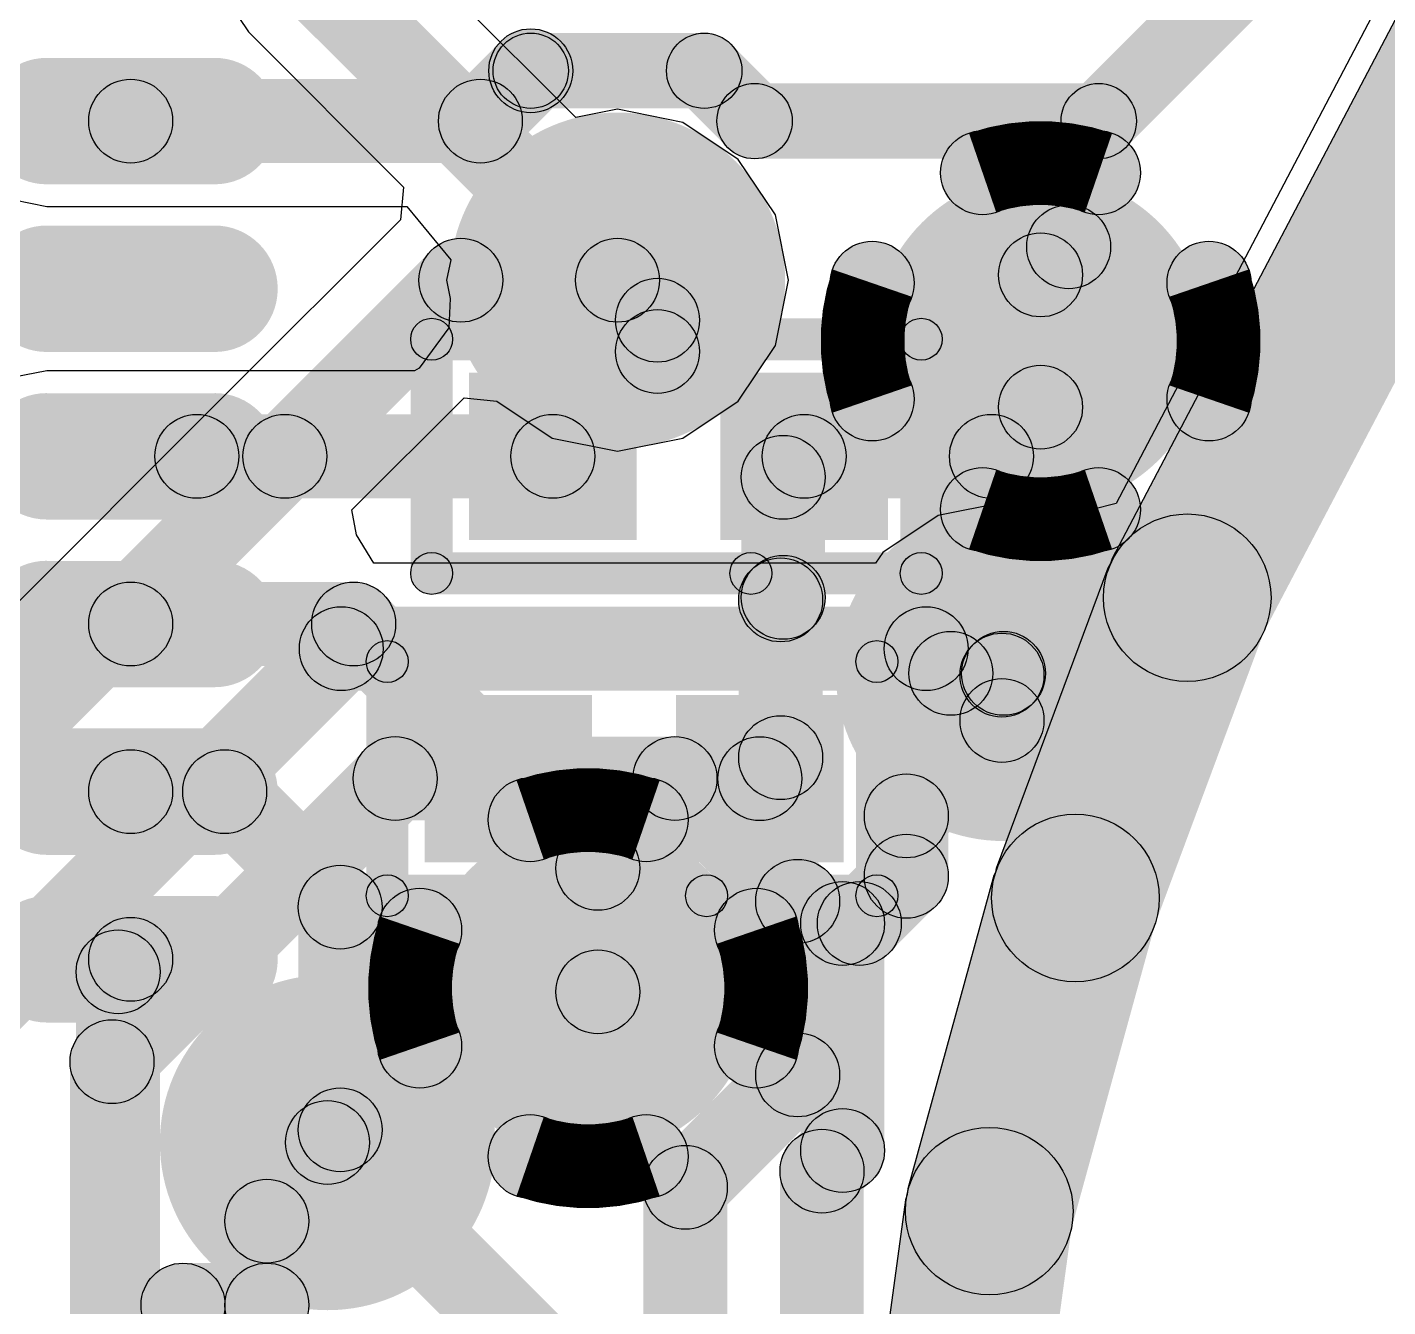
# Model space of a CAD drawing. Header units: millimetres. Extents: x -1.43 to 1.09, y -0.91 to 0.99.
# Drawn here: x -1.1563 to -1.0284, y -0.1217 to -0.0015 of the extents above; entities that cross this region are included whole.
import ezdxf

# ---------------------------------------------------------------- set-up
doc = ezdxf.new("R2010")
doc.units = ezdxf.units.MM
doc.header["$MEASUREMENT"] = 0
for name, color, linetype in [('BottomLayer', 5, 'Continuous'), ('InternalPlane1', 76, 'Continuous'), ('InternalPlane2', 16, 'Continuous'), ('TopLayer', 1, 'Continuous'), ('TopOverlay', 2, 'Continuous'), ('TopPaste', 8, 'Continuous'), ('TopSolder', 216, 'Continuous'), ('ViaHoleLayer', 16, 'Continuous')]:
    doc.layers.add(name, color=color, linetype=linetype)

# ---------------------------------------------------------------- blocks, each defined once
blk = doc.blocks.new('RSM0032B_33')
at = {"layer": 'TopLayer'}
h = blk.add_hatch(color=1, dxfattribs=at)
edge = h.paths.add_edge_path()
edge.add_arc((-0.02362, 0.06693), 0.00394, 180, 360)
edge.add_line((-0.01969, 0.06693), (-0.01969, 0.08268))
edge.add_arc((-0.02362, 0.08268), 0.00394, 0, 180)
edge.add_line((-0.02756, 0.08268), (-0.02756, 0.06693))
h = blk.add_hatch(color=1, dxfattribs=at)
edge = h.paths.add_edge_path()
edge.add_arc((-0.00787, 0.06693), 0.00394, 180, 360)
edge.add_line((-0.00394, 0.06693), (-0.00394, 0.08268))
edge.add_arc((-0.00787, 0.08268), 0.00394, 0, 180)
edge.add_line((-0.01181, 0.08268), (-0.01181, 0.06693))
h = blk.add_hatch(color=1, dxfattribs=at)
edge = h.paths.add_edge_path()
edge.add_arc((0.00787, 0.06693), 0.00394, 180, 360)
edge.add_line((0.01181, 0.06693), (0.01181, 0.08268))
edge.add_arc((0.00787, 0.08268), 0.00394, 0, 180)
edge.add_line((0.00394, 0.08268), (0.00394, 0.06693))
h = blk.add_hatch(color=1, dxfattribs=at)
edge = h.paths.add_edge_path()
edge.add_arc((0.02362, 0.06693), 0.00394, 180, 360)
edge.add_line((0.02756, 0.06693), (0.02756, 0.08268))
edge.add_arc((0.02362, 0.08268), 0.00394, 0, 180)
edge.add_line((0.01969, 0.08268), (0.01969, 0.06693))
h = blk.add_hatch(color=1, dxfattribs=at)
edge = h.paths.add_edge_path()
edge.add_arc((0.03937, 0.06693), 0.00394, 180, 360)
edge.add_line((0.04331, 0.06693), (0.04331, 0.08268))
edge.add_arc((0.03937, 0.08268), 0.00394, 0, 180)
edge.add_line((0.03543, 0.08268), (0.03543, 0.06693))
h = blk.add_hatch(color=1, dxfattribs=at)
edge = h.paths.add_edge_path()
edge.add_arc((0.05512, 0.06693), 0.00394, 180, 360)
edge.add_line((0.05906, 0.06693), (0.05906, 0.08268))
edge.add_arc((0.05512, 0.08268), 0.00394, 0, 180)
edge.add_line((0.05118, 0.08268), (0.05118, 0.06693))
at = {"layer": 'TopOverlay'}
h = blk.add_hatch(color=2, dxfattribs=at)
edge = h.paths.add_edge_path()
edge.add_arc((0.07972, 0.0876), 0.00394, 0, 360)
for points in [[(0.0876, 0.09154), (0.0876, 0.08366), (0.07972, 0.08366), (0.07972, 0.09154)], [(0.09154, 0.07972), (0.08366, 0.07972), (0.08366, 0.0876), (0.09154, 0.0876)]]:
    blk.add_hatch(color=2, dxfattribs=at).paths.add_polyline_path(points)
h = blk.add_hatch(color=2, dxfattribs=at)
edge = h.paths.add_edge_path()
edge.add_arc((0.0876, 0.0876), 0.00394, 0, 360)
h = blk.add_hatch(color=2, dxfattribs=at)
edge = h.paths.add_edge_path()
edge.add_arc((0.0876, 0.0876), 0.00394, 0, 360)
h = blk.add_hatch(color=2, dxfattribs=at)
edge = h.paths.add_edge_path()
edge.add_arc((0.0876, 0.07972), 0.00394, 0, 360)
at = {"layer": 'TopPaste'}
h = blk.add_hatch(color=8, dxfattribs=at)
edge = h.paths.add_edge_path()
edge.add_arc((-0.02362, 0.06693), 0.00394, 180, 360)
edge.add_line((-0.01969, 0.06693), (-0.01969, 0.08268))
edge.add_arc((-0.02362, 0.08268), 0.00394, 0, 180)
edge.add_line((-0.02756, 0.08268), (-0.02756, 0.06693))
h = blk.add_hatch(color=8, dxfattribs=at)
edge = h.paths.add_edge_path()
edge.add_arc((-0.00787, 0.06693), 0.00394, 180, 360)
edge.add_line((-0.00394, 0.06693), (-0.00394, 0.08268))
edge.add_arc((-0.00787, 0.08268), 0.00394, 0, 180)
edge.add_line((-0.01181, 0.08268), (-0.01181, 0.06693))
h = blk.add_hatch(color=8, dxfattribs=at)
edge = h.paths.add_edge_path()
edge.add_arc((0.00787, 0.06693), 0.00394, 180, 360)
edge.add_line((0.01181, 0.06693), (0.01181, 0.08268))
edge.add_arc((0.00787, 0.08268), 0.00394, 0, 180)
edge.add_line((0.00394, 0.08268), (0.00394, 0.06693))
h = blk.add_hatch(color=8, dxfattribs=at)
edge = h.paths.add_edge_path()
edge.add_arc((0.02362, 0.06693), 0.00394, 180, 360)
edge.add_line((0.02756, 0.06693), (0.02756, 0.08268))
edge.add_arc((0.02362, 0.08268), 0.00394, 0, 180)
edge.add_line((0.01969, 0.08268), (0.01969, 0.06693))
h = blk.add_hatch(color=8, dxfattribs=at)
edge = h.paths.add_edge_path()
edge.add_arc((0.03937, 0.06693), 0.00394, 180, 360)
edge.add_line((0.04331, 0.06693), (0.04331, 0.08268))
edge.add_arc((0.03937, 0.08268), 0.00394, 0, 180)
edge.add_line((0.03543, 0.08268), (0.03543, 0.06693))
h = blk.add_hatch(color=8, dxfattribs=at)
edge = h.paths.add_edge_path()
edge.add_arc((0.05512, 0.06693), 0.00394, 180, 360)
edge.add_line((0.05906, 0.06693), (0.05906, 0.08268))
edge.add_arc((0.05512, 0.08268), 0.00394, 0, 180)
edge.add_line((0.05118, 0.08268), (0.05118, 0.06693))
at = {"layer": 'TopSolder'}
h = blk.add_hatch(color=216, dxfattribs=at)
edge = h.paths.add_edge_path()
edge.add_arc((-0.02362, 0.06693), 0.00594, 180, 360)
edge.add_line((-0.01768, 0.06693), (-0.01768, 0.08268))
edge.add_arc((-0.02362, 0.08268), 0.00594, 0, 180)
edge.add_line((-0.02956, 0.08268), (-0.02956, 0.06693))
h = blk.add_hatch(color=216, dxfattribs=at)
edge = h.paths.add_edge_path()
edge.add_arc((-0.00787, 0.06693), 0.00594, 180, 360)
edge.add_line((-0.00194, 0.06693), (-0.00194, 0.08268))
edge.add_arc((-0.00787, 0.08268), 0.00594, 0, 180)
edge.add_line((-0.01381, 0.08268), (-0.01381, 0.06693))
h = blk.add_hatch(color=216, dxfattribs=at)
edge = h.paths.add_edge_path()
edge.add_arc((0.00787, 0.06693), 0.00594, 180, 360)
edge.add_line((0.01381, 0.06693), (0.01381, 0.08268))
edge.add_arc((0.00787, 0.08268), 0.00594, 0, 180)
edge.add_line((0.00194, 0.08268), (0.00194, 0.06693))
h = blk.add_hatch(color=216, dxfattribs=at)
edge = h.paths.add_edge_path()
edge.add_arc((0.02362, 0.06693), 0.00594, 180, 360)
edge.add_line((0.02956, 0.06693), (0.02956, 0.08268))
edge.add_arc((0.02362, 0.08268), 0.00594, 0, 180)
edge.add_line((0.01769, 0.08268), (0.01769, 0.06693))
h = blk.add_hatch(color=216, dxfattribs=at)
edge = h.paths.add_edge_path()
edge.add_arc((0.03937, 0.06693), 0.00594, 180, 360)
edge.add_line((0.04531, 0.06693), (0.04531, 0.08268))
edge.add_arc((0.03937, 0.08268), 0.00594, 0, 180)
edge.add_line((0.03343, 0.08268), (0.03343, 0.06693))
h = blk.add_hatch(color=216, dxfattribs=at)
edge = h.paths.add_edge_path()
edge.add_arc((0.05512, 0.06693), 0.00594, 180, 360)
edge.add_line((0.06106, 0.06693), (0.06106, 0.08268))
edge.add_arc((0.05512, 0.08268), 0.00594, 0, 180)
edge.add_line((0.04918, 0.08268), (0.04918, 0.06693))
at = {"layer": 'TopOverlay'}
for centre in [(0.07972, 0.0876), (0.0876, 0.0876), (0.0876, 0.0876), (0.0876, 0.07972)]:
    blk.add_circle(centre, 0.00394, dxfattribs=at)
blk = doc.blocks.new('PASSIVE__0201__0603__63')
at = {"layer": 'TopLayer'}
for points in [[(-0.00591, 0.00591), (0.00591, 0.00591), (0.00591, -0.00591), (-0.00591, -0.00591)], [(0.01772, 0.00591), (0.02953, 0.00591), (0.02953, -0.00591), (0.01772, -0.00591)]]:
    blk.add_hatch(color=1, dxfattribs=at).paths.add_polyline_path(points)
at = {"layer": 'TopOverlay'}
h = blk.add_hatch(color=2, dxfattribs=at)
edge = h.paths.add_edge_path()
edge.add_arc((-0.011, 0.011), 0.00197, 0, 360)
h = blk.add_hatch(color=2, dxfattribs=at)
edge = h.paths.add_edge_path()
edge.add_arc((-0.011, 0.011), 0.00197, 0, 360)
for points in [[(0.005, 0.01297), (0.005, 0.00903), (-0.011, 0.00903), (-0.011, 0.01297)], [(0.035, 0.01297), (0.035, 0.00903), (0.005, 0.00903), (0.005, 0.01297)], [(-0.01297, 0.011), (-0.00903, 0.011), (-0.00903, -0.011), (-0.01297, -0.011)], [(0.03303, 0.011), (0.03697, 0.011), (0.03697, -0.011), (0.03303, -0.011)], [(0.035, -0.00903), (0.035, -0.01297), (-0.011, -0.01297), (-0.011, -0.00903)]]:
    blk.add_hatch(color=2, dxfattribs=at).paths.add_polyline_path(points)
h = blk.add_hatch(color=2, dxfattribs=at)
edge = h.paths.add_edge_path()
edge.add_arc((0.005, 0.011), 0.00197, 0, 360)
h = blk.add_hatch(color=2, dxfattribs=at)
edge = h.paths.add_edge_path()
edge.add_arc((0.005, 0.011), 0.00197, 0, 360)
h = blk.add_hatch(color=2, dxfattribs=at)
edge = h.paths.add_edge_path()
edge.add_arc((0.035, 0.011), 0.00197, 0, 360)
h = blk.add_hatch(color=2, dxfattribs=at)
edge = h.paths.add_edge_path()
edge.add_arc((0.035, 0.011), 0.00197, 0, 360)
h = blk.add_hatch(color=2, dxfattribs=at)
edge = h.paths.add_edge_path()
edge.add_arc((-0.011, -0.011), 0.00197, 0, 360)
h = blk.add_hatch(color=2, dxfattribs=at)
edge = h.paths.add_edge_path()
edge.add_arc((-0.011, -0.011), 0.00197, 0, 360)
h = blk.add_hatch(color=2, dxfattribs=at)
edge = h.paths.add_edge_path()
edge.add_arc((0.035, -0.011), 0.00197, 0, 360)
h = blk.add_hatch(color=2, dxfattribs=at)
edge = h.paths.add_edge_path()
edge.add_arc((0.035, -0.011), 0.00197, 0, 360)
at = {"layer": 'TopPaste'}
for points in [[(-0.00591, 0.00591), (0.00591, 0.00591), (0.00591, -0.00591), (-0.00591, -0.00591)], [(0.01772, 0.00591), (0.02953, 0.00591), (0.02953, -0.00591), (0.01772, -0.00591)]]:
    blk.add_hatch(color=8, dxfattribs=at).paths.add_polyline_path(points)
at = {"layer": 'TopSolder'}
for points in [[(-0.00787, 0.00787), (0.00787, 0.00787), (0.00787, -0.00787), (-0.00787, -0.00787)], [(0.01575, 0.00787), (0.0315, 0.00787), (0.0315, -0.00787), (0.01575, -0.00787)]]:
    blk.add_hatch(color=216, dxfattribs=at).paths.add_polyline_path(points)
at = {"layer": 'TopOverlay'}
for centre in [(-0.011, 0.011), (-0.011, 0.011), (0.005, 0.011), (0.005, 0.011), (0.035, 0.011), (0.035, 0.011), (-0.011, -0.011), (-0.011, -0.011), (0.035, -0.011), (0.035, -0.011)]:
    blk.add_circle(centre, 0.00197, dxfattribs=at)
blk = doc.blocks.new('PASSIVE__0201__0603__67')
at = {"layer": 'TopLayer'}
for points in [[(-0.00591, 0.00591), (0.00591, 0.00591), (0.00591, -0.00591), (-0.00591, -0.00591)], [(0.01772, 0.00591), (0.02953, 0.00591), (0.02953, -0.00591), (0.01772, -0.00591)]]:
    blk.add_hatch(color=1, dxfattribs=at).paths.add_polyline_path(points)
at = {"layer": 'TopOverlay'}
h = blk.add_hatch(color=2, dxfattribs=at)
edge = h.paths.add_edge_path()
edge.add_arc((-0.011, 0.011), 0.00197, 0, 360)
h = blk.add_hatch(color=2, dxfattribs=at)
edge = h.paths.add_edge_path()
edge.add_arc((-0.011, 0.011), 0.00197, 0, 360)
for points in [[(0.005, 0.01297), (0.005, 0.00903), (-0.011, 0.00903), (-0.011, 0.01297)], [(0.035, 0.01297), (0.035, 0.00903), (0.005, 0.00903), (0.005, 0.01297)], [(-0.01297, 0.011), (-0.00903, 0.011), (-0.00903, -0.011), (-0.01297, -0.011)], [(0.03303, 0.011), (0.03697, 0.011), (0.03697, -0.011), (0.03303, -0.011)], [(0.035, -0.00903), (0.035, -0.01297), (-0.011, -0.01297), (-0.011, -0.00903)]]:
    blk.add_hatch(color=2, dxfattribs=at).paths.add_polyline_path(points)
h = blk.add_hatch(color=2, dxfattribs=at)
edge = h.paths.add_edge_path()
edge.add_arc((0.005, 0.011), 0.00197, 0, 360)
h = blk.add_hatch(color=2, dxfattribs=at)
edge = h.paths.add_edge_path()
edge.add_arc((0.005, 0.011), 0.00197, 0, 360)
h = blk.add_hatch(color=2, dxfattribs=at)
edge = h.paths.add_edge_path()
edge.add_arc((0.035, 0.011), 0.00197, 0, 360)
h = blk.add_hatch(color=2, dxfattribs=at)
edge = h.paths.add_edge_path()
edge.add_arc((0.035, 0.011), 0.00197, 0, 360)
h = blk.add_hatch(color=2, dxfattribs=at)
edge = h.paths.add_edge_path()
edge.add_arc((-0.011, -0.011), 0.00197, 0, 360)
h = blk.add_hatch(color=2, dxfattribs=at)
edge = h.paths.add_edge_path()
edge.add_arc((-0.011, -0.011), 0.00197, 0, 360)
h = blk.add_hatch(color=2, dxfattribs=at)
edge = h.paths.add_edge_path()
edge.add_arc((0.035, -0.011), 0.00197, 0, 360)
h = blk.add_hatch(color=2, dxfattribs=at)
edge = h.paths.add_edge_path()
edge.add_arc((0.035, -0.011), 0.00197, 0, 360)
at = {"layer": 'TopPaste'}
for points in [[(-0.00591, 0.00591), (0.00591, 0.00591), (0.00591, -0.00591), (-0.00591, -0.00591)], [(0.01772, 0.00591), (0.02953, 0.00591), (0.02953, -0.00591), (0.01772, -0.00591)]]:
    blk.add_hatch(color=8, dxfattribs=at).paths.add_polyline_path(points)
at = {"layer": 'TopSolder'}
for points in [[(-0.00787, 0.00787), (0.00787, 0.00787), (0.00787, -0.00787), (-0.00787, -0.00787)], [(0.01575, 0.00787), (0.0315, 0.00787), (0.0315, -0.00787), (0.01575, -0.00787)]]:
    blk.add_hatch(color=216, dxfattribs=at).paths.add_polyline_path(points)
at = {"layer": 'TopOverlay'}
for centre in [(-0.011, 0.011), (-0.011, 0.011), (0.005, 0.011), (0.005, 0.011), (0.035, 0.011), (0.035, 0.011), (-0.011, -0.011), (-0.011, -0.011), (0.035, -0.011), (0.035, -0.011)]:
    blk.add_circle(centre, 0.00197, dxfattribs=at)

msp = doc.modelspace()

# ---------------------------------------------------------------- hatches: boundary and pattern name
at = {"layer": 'BottomLayer'}
for points in [[(-1.1326, 0.00092), (-1.12703, 0.00649), (-1.09803, -0.02252), (-1.10359, -0.02808)], [(-1.11553, -0.02924), (-1.11553, -0.02136), (-1.10081, -0.02136), (-1.10081, -0.02924)], [(-1.12929, -0.04463), (-1.13486, -0.03906), (-1.11831, -0.02252), (-1.11275, -0.02808)], [(-1.17716, -0.0925), (-1.18273, -0.08693), (-1.13486, -0.03906), (-1.12929, -0.04463)], [(-1.12676, -0.06385), (-1.12676, -0.05597), (-1.07181, -0.05597), (-1.07181, -0.06385)], [(-1.15772, -0.09644), (-1.16329, -0.09087), (-1.12954, -0.05712), (-1.12397, -0.06269)], [(-1.0746, -0.06269), (-1.06903, -0.05712), (-1.06671, -0.05945), (-1.07228, -0.06502)], [(-1.06949, -0.06617), (-1.06949, -0.05829), (-1.06454, -0.05829), (-1.06454, -0.06617)], [(-1.1217, -0.07605), (-1.1217, -0.06818), (-1.09541, -0.06818), (-1.09541, -0.07605)], [(-1.14552, -0.1015), (-1.15109, -0.09593), (-1.12449, -0.06933), (-1.11892, -0.0749)], [(-1.0982, -0.0749), (-1.09263, -0.06933), (-1.0811, -0.08086), (-1.08667, -0.08643)], [(-1.07995, -0.09995), (-1.08782, -0.09995), (-1.08782, -0.08364), (-1.07995, -0.08364)], [(-1.09165, -0.11329), (-1.09722, -0.10772), (-1.08667, -0.09717), (-1.0811, -0.10274)], [(-1.14437, -0.28456), (-1.15224, -0.28456), (-1.15224, -0.09871), (-1.14437, -0.09871)], [(-1.13083, -0.10908), (-1.12527, -0.10352), (-1.10518, -0.1236), (-1.11075, -0.12917)], [(-1.0905, -0.19454), (-1.09838, -0.19454), (-1.09838, -0.11051), (-1.0905, -0.11051)]]:
    msp.add_hatch(color=5, dxfattribs=at).paths.add_polyline_path(points)
h = msp.add_hatch(color=5, dxfattribs=at)
edge = h.paths.add_edge_path()
edge.add_arc((-1.10081, -0.0253), 0.01181, 0, 360)
h = msp.add_hatch(color=5, dxfattribs=at)
edge = h.paths.add_edge_path()
edge.add_arc((-1.06106, -0.03102), 0.01181, 0, 360)
h = msp.add_hatch(color=5, dxfattribs=at)
edge = h.paths.add_edge_path()
edge.add_arc((-1.11553, -0.0253), 0.00394, 0, 360)
h = msp.add_hatch(color=5, dxfattribs=at)
edge = h.paths.add_edge_path()
edge.add_arc((-1.11553, -0.0253), 0.00394, 0, 360)
h = msp.add_hatch(color=5, dxfattribs=at)
edge = h.paths.add_edge_path()
edge.add_arc((-1.10081, -0.0253), 0.00394, 0, 360)
h = msp.add_hatch(color=5, dxfattribs=at)
edge = h.paths.add_edge_path()
edge.add_arc((-1.10081, -0.0253), 0.00394, 0, 360)
h = msp.add_hatch(color=5, dxfattribs=at)
edge = h.paths.add_edge_path()
edge.add_arc((-1.13207, -0.04184), 0.00394, 0, 360)
h = msp.add_hatch(color=5, dxfattribs=at)
edge = h.paths.add_edge_path()
edge.add_arc((-1.13207, -0.04184), 0.00394, 0, 360)
h = msp.add_hatch(color=5, dxfattribs=at)
edge = h.paths.add_edge_path()
edge.add_arc((-1.06454, -0.06223), 0.01181, 0, 360)
h = msp.add_hatch(color=5, dxfattribs=at)
edge = h.paths.add_edge_path()
edge.add_arc((-1.12676, -0.05991), 0.00394, 0, 360)
h = msp.add_hatch(color=5, dxfattribs=at)
edge = h.paths.add_edge_path()
edge.add_arc((-1.12676, -0.05991), 0.00394, 0, 360)
h = msp.add_hatch(color=5, dxfattribs=at)
edge = h.paths.add_edge_path()
edge.add_arc((-1.07181, -0.05991), 0.00394, 0, 360)
h = msp.add_hatch(color=5, dxfattribs=at)
edge = h.paths.add_edge_path()
edge.add_arc((-1.07181, -0.05991), 0.00394, 0, 360)
h = msp.add_hatch(color=5, dxfattribs=at)
edge = h.paths.add_edge_path()
edge.add_arc((-1.06949, -0.06223), 0.00394, 0, 360)
h = msp.add_hatch(color=5, dxfattribs=at)
edge = h.paths.add_edge_path()
edge.add_arc((-1.06949, -0.06223), 0.00394, 0, 360)
h = msp.add_hatch(color=5, dxfattribs=at)
edge = h.paths.add_edge_path()
edge.add_arc((-1.06454, -0.06223), 0.00394, 0, 360)
h = msp.add_hatch(color=5, dxfattribs=at)
edge = h.paths.add_edge_path()
edge.add_arc((-1.1217, -0.07211), 0.00394, 0, 360)
h = msp.add_hatch(color=5, dxfattribs=at)
edge = h.paths.add_edge_path()
edge.add_arc((-1.1217, -0.07211), 0.00394, 0, 360)
h = msp.add_hatch(color=5, dxfattribs=at)
edge = h.paths.add_edge_path()
edge.add_arc((-1.09541, -0.07211), 0.00394, 0, 360)
h = msp.add_hatch(color=5, dxfattribs=at)
edge = h.paths.add_edge_path()
edge.add_arc((-1.09541, -0.07211), 0.00394, 0, 360)
h = msp.add_hatch(color=5, dxfattribs=at)
edge = h.paths.add_edge_path()
edge.add_arc((-1.10357, -0.0918), 0.01181, 0, 360)
h = msp.add_hatch(color=5, dxfattribs=at)
edge = h.paths.add_edge_path()
edge.add_arc((-1.08388, -0.08364), 0.00394, 0, 360)
h = msp.add_hatch(color=5, dxfattribs=at)
edge = h.paths.add_edge_path()
edge.add_arc((-1.08388, -0.08364), 0.00394, 0, 360)
h = msp.add_hatch(color=5, dxfattribs=at)
edge = h.paths.add_edge_path()
edge.add_arc((-1.12805, -0.1063), 0.01181, 0, 360)
h = msp.add_hatch(color=5, dxfattribs=at)
edge = h.paths.add_edge_path()
edge.add_arc((-1.1483, -0.09871), 0.00394, 0, 360)
h = msp.add_hatch(color=5, dxfattribs=at)
edge = h.paths.add_edge_path()
edge.add_arc((-1.1483, -0.09871), 0.00394, 0, 360)
h = msp.add_hatch(color=5, dxfattribs=at)
edge = h.paths.add_edge_path()
edge.add_arc((-1.08388, -0.09995), 0.00394, 0, 360)
h = msp.add_hatch(color=5, dxfattribs=at)
edge = h.paths.add_edge_path()
edge.add_arc((-1.08388, -0.09995), 0.00394, 0, 360)
h = msp.add_hatch(color=5, dxfattribs=at)
edge = h.paths.add_edge_path()
edge.add_arc((-1.12805, -0.1063), 0.00394, 0, 360)
h = msp.add_hatch(color=5, dxfattribs=at)
edge = h.paths.add_edge_path()
edge.add_arc((-1.09444, -0.11051), 0.00394, 0, 360)
h = msp.add_hatch(color=5, dxfattribs=at)
edge = h.paths.add_edge_path()
edge.add_arc((-1.09444, -0.11051), 0.00394, 0, 360)
at = {"layer": 'InternalPlane1'}
for points in [[(-1.04031, -0.05878), (-1.05426, -0.05146), (-1.02703, 0.00037), (-1.01309, -0.00695)], [(-1.05041, -0.08608), (-1.06517, -0.08058), (-1.05466, -0.05237), (-1.03991, -0.05787)], [(-1.05829, -0.11484), (-1.07348, -0.11067), (-1.06538, -0.08124), (-1.0502, -0.08542)], [(-1.06646, -0.17498), (-1.08206, -0.17285), (-1.07368, -0.11169), (-1.05808, -0.11382)]]:
    msp.add_hatch(color=76, dxfattribs=at).paths.add_polyline_path(points)
h = msp.add_hatch(color=76, dxfattribs=at)
edge = h.paths.add_edge_path()
edge.add_arc((-1.10081, -0.0253), 0.01575, 0, 360)
h = msp.add_hatch(color=76, dxfattribs=at)
edge = h.paths.add_edge_path()
edge.add_arc((-1.06651, -0.0152), 0.00394, 0, 360)
h = msp.add_hatch(color=76, dxfattribs=at)
edge = h.paths.add_edge_path()
edge.add_arc((-1.05562, -0.0152), 0.00394, 0, 360)
h = msp.add_hatch(color=76, dxfattribs=at)
edge = h.paths.add_edge_path()
edge.add_arc((-1.07688, -0.02557), 0.00394, 0, 360)
h = msp.add_hatch(color=76, dxfattribs=at)
edge = h.paths.add_edge_path()
edge.add_arc((-1.04524, -0.02557), 0.00394, 0, 360)
h = msp.add_hatch(color=76, dxfattribs=at)
edge = h.paths.add_edge_path()
edge.add_arc((-1.07688, -0.03646), 0.00394, 0, 360)
h = msp.add_hatch(color=76, dxfattribs=at)
edge = h.paths.add_edge_path()
edge.add_arc((-1.04524, -0.03646), 0.00394, 0, 360)
h = msp.add_hatch(color=76, dxfattribs=at)
edge = h.paths.add_edge_path()
edge.add_arc((-1.06651, -0.04684), 0.00394, 0, 360)
h = msp.add_hatch(color=76, dxfattribs=at)
edge = h.paths.add_edge_path()
edge.add_arc((-1.05562, -0.04684), 0.00394, 0, 360)
h = msp.add_hatch(color=76, dxfattribs=at)
edge = h.paths.add_edge_path()
edge.add_arc((-1.06454, -0.06223), 0.01575, 0, 360)
h = msp.add_hatch(color=76, dxfattribs=at)
edge = h.paths.add_edge_path()
edge.add_arc((-1.04728, -0.05512), 0.00787, 0, 360)
h = msp.add_hatch(color=76, dxfattribs=at)
edge = h.paths.add_edge_path()
edge.add_arc((-1.04728, -0.05512), 0.00787, 0, 360)
h = msp.add_hatch(color=76, dxfattribs=at)
edge = h.paths.add_edge_path()
edge.add_arc((-1.10357, -0.0918), 0.01575, 0, 360)
h = msp.add_hatch(color=76, dxfattribs=at)
edge = h.paths.add_edge_path()
edge.add_arc((-1.05779, -0.08333), 0.00787, 0, 360)
h = msp.add_hatch(color=76, dxfattribs=at)
edge = h.paths.add_edge_path()
edge.add_arc((-1.05779, -0.08333), 0.00787, 0, 360)
h = msp.add_hatch(color=76, dxfattribs=at)
edge = h.paths.add_edge_path()
edge.add_arc((-1.12805, -0.1063), 0.01575, 0, 360)
h = msp.add_hatch(color=76, dxfattribs=at)
edge = h.paths.add_edge_path()
edge.add_arc((-1.06588, -0.11275), 0.00787, 0, 360)
h = msp.add_hatch(color=76, dxfattribs=at)
edge = h.paths.add_edge_path()
edge.add_arc((-1.06588, -0.11275), 0.00787, 0, 360)
at = {"layer": 'InternalPlane2'}
for points in [[(-1.04031, -0.05878), (-1.05426, -0.05146), (-1.02703, 0.00037), (-1.01309, -0.00695)], [(-1.05041, -0.08608), (-1.06517, -0.08058), (-1.05466, -0.05237), (-1.03991, -0.05787)], [(-1.05829, -0.11484), (-1.07348, -0.11067), (-1.06538, -0.08124), (-1.0502, -0.08542)], [(-1.06646, -0.17498), (-1.08206, -0.17285), (-1.07368, -0.11169), (-1.05808, -0.11382)]]:
    msp.add_hatch(color=16, dxfattribs=at).paths.add_polyline_path(points)
h = msp.add_hatch(color=16, dxfattribs=at)
edge = h.paths.add_edge_path()
edge.add_arc((-1.10081, -0.0253), 0.01575, 0, 360)
h = msp.add_hatch(color=16, dxfattribs=at)
edge = h.paths.add_edge_path()
edge.add_arc((-1.06106, -0.03102), 0.01575, 0, 360)
h = msp.add_hatch(color=16, dxfattribs=at)
edge = h.paths.add_edge_path()
edge.add_arc((-1.06454, -0.06223), 0.01575, 0, 360)
h = msp.add_hatch(color=16, dxfattribs=at)
edge = h.paths.add_edge_path()
edge.add_arc((-1.04728, -0.05512), 0.00787, 0, 360)
h = msp.add_hatch(color=16, dxfattribs=at)
edge = h.paths.add_edge_path()
edge.add_arc((-1.04728, -0.05512), 0.00787, 0, 360)
h = msp.add_hatch(color=16, dxfattribs=at)
edge = h.paths.add_edge_path()
edge.add_arc((-1.10902, -0.07598), 0.00394, 0, 360)
h = msp.add_hatch(color=16, dxfattribs=at)
edge = h.paths.add_edge_path()
edge.add_arc((-1.09812, -0.07598), 0.00394, 0, 360)
h = msp.add_hatch(color=16, dxfattribs=at)
edge = h.paths.add_edge_path()
edge.add_arc((-1.05779, -0.08333), 0.00787, 0, 360)
h = msp.add_hatch(color=16, dxfattribs=at)
edge = h.paths.add_edge_path()
edge.add_arc((-1.05779, -0.08333), 0.00787, 0, 360)
h = msp.add_hatch(color=16, dxfattribs=at)
edge = h.paths.add_edge_path()
edge.add_arc((-1.11939, -0.08635), 0.00394, 0, 360)
h = msp.add_hatch(color=16, dxfattribs=at)
edge = h.paths.add_edge_path()
edge.add_arc((-1.08775, -0.08635), 0.00394, 0, 360)
h = msp.add_hatch(color=16, dxfattribs=at)
edge = h.paths.add_edge_path()
edge.add_arc((-1.12805, -0.1063), 0.01575, 0, 360)
h = msp.add_hatch(color=16, dxfattribs=at)
edge = h.paths.add_edge_path()
edge.add_arc((-1.11939, -0.09725), 0.00394, 0, 360)
h = msp.add_hatch(color=16, dxfattribs=at)
edge = h.paths.add_edge_path()
edge.add_arc((-1.08775, -0.09725), 0.00394, 0, 360)
h = msp.add_hatch(color=16, dxfattribs=at)
edge = h.paths.add_edge_path()
edge.add_arc((-1.10902, -0.10762), 0.00394, 0, 360)
h = msp.add_hatch(color=16, dxfattribs=at)
edge = h.paths.add_edge_path()
edge.add_arc((-1.09812, -0.10762), 0.00394, 0, 360)
h = msp.add_hatch(color=16, dxfattribs=at)
edge = h.paths.add_edge_path()
edge.add_arc((-1.06588, -0.11275), 0.00787, 0, 360)
h = msp.add_hatch(color=16, dxfattribs=at)
edge = h.paths.add_edge_path()
edge.add_arc((-1.06588, -0.11275), 0.00787, 0, 360)
at = {"layer": 'TopLayer'}
for points in [[(-1.0531, -0.01285), (-1.05811, -0.00784), (-1.01169, 0.03857), (-1.00668, 0.03356)], [(-1.10896, -0.00916), (-1.10896, -0.00207), (-1.09266, -0.00207), (-1.09266, -0.00916)], [(-1.11091, -0.01313), (-1.11648, -0.00756), (-1.11175, -0.00283), (-1.10618, -0.0084)], [(-1.09516, -0.00812), (-1.09015, -0.00311), (-1.08542, -0.00784), (-1.09043, -0.01285)], [(-1.14655, -0.01428), (-1.14655, -0.00641), (-1.11369, -0.00641), (-1.11369, -0.01428)], [(-1.08793, -0.01389), (-1.08793, -0.0068), (-1.0556, -0.0068), (-1.0556, -0.01389)], [(-1.05828, -0.02759), (-1.06385, -0.02202), (-1.0612, -0.01937), (-1.05563, -0.02494)], [(-1.10359, -0.02808), (-1.09803, -0.02252), (-1.09426, -0.02628), (-1.09983, -0.03185)], [(-1.05713, -0.03723), (-1.065, -0.03723), (-1.065, -0.0248), (-1.05713, -0.0248)], [(-1.10411, -0.04463), (-1.10967, -0.03906), (-1.09983, -0.02922), (-1.09426, -0.03478)], [(-1.09311, -0.032), (-1.10099, -0.032), (-1.10099, -0.02906), (-1.09311, -0.02906)], [(-1.06289, -0.04463), (-1.06846, -0.03906), (-1.06385, -0.03445), (-1.05828, -0.04001)], [(-1.14033, -0.04578), (-1.14033, -0.03791), (-1.10689, -0.03791), (-1.10689, -0.04578)], [(-1.08327, -0.04578), (-1.08327, -0.03791), (-1.06568, -0.03791), (-1.06568, -0.04578)], [(-1.08245, -0.04659), (-1.08802, -0.04103), (-1.08605, -0.03906), (-1.08048, -0.04463)], [(-1.0813, -0.05509), (-1.08917, -0.05509), (-1.08917, -0.04381), (-1.0813, -0.04381)], [(-1.08269, -0.05811), (-1.08826, -0.05255), (-1.08802, -0.05231), (-1.08245, -0.05787)], [(-1.14655, -0.06153), (-1.14655, -0.05365), (-1.1256, -0.05365), (-1.1256, -0.06153)], [(-1.12838, -0.06037), (-1.12281, -0.05481), (-1.09986, -0.07775), (-1.10543, -0.08332)], [(-1.08154, -0.07015), (-1.08941, -0.07015), (-1.08941, -0.05533), (-1.08154, -0.05533)], [(-1.06076, -0.06665), (-1.06863, -0.06665), (-1.06863, -0.06239), (-1.06076, -0.06239)], [(-1.07088, -0.0784), (-1.07645, -0.07283), (-1.06748, -0.06386), (-1.06191, -0.06943)], [(-1.08466, -0.0749), (-1.09023, -0.06934), (-1.08826, -0.06737), (-1.08269, -0.07294)], [(-1.14655, -0.07728), (-1.14655, -0.0694), (-1.13772, -0.0694), (-1.13772, -0.07728)], [(-1.1405, -0.07612), (-1.13494, -0.07055), (-1.12408, -0.08141), (-1.12965, -0.08698)], [(-1.06973, -0.08129), (-1.0776, -0.08129), (-1.0776, -0.07562), (-1.06973, -0.07562)], [(-1.07531, -0.0885), (-1.08088, -0.08293), (-1.07645, -0.0785), (-1.07088, -0.08407)], [(-1.09871, -0.09215), (-1.10659, -0.09215), (-1.10659, -0.08054), (-1.09871, -0.08054)], [(-1.07966, -0.08965), (-1.07966, -0.08178), (-1.07809, -0.08178), (-1.07809, -0.08965)], [(-1.12293, -0.10511), (-1.1308, -0.10511), (-1.1308, -0.08419), (-1.12293, -0.08419)], [(-1.14495, -0.09306), (-1.15052, -0.08749), (-1.14933, -0.0863), (-1.14377, -0.09187)], [(-1.07573, -0.10705), (-1.0836, -0.10705), (-1.0836, -0.08572), (-1.07573, -0.08572)], [(-1.1438, -0.12598), (-1.15167, -0.12598), (-1.15167, -0.09027), (-1.1438, -0.09027)], [(-1.12527, -0.10908), (-1.13083, -0.10352), (-1.12965, -0.10233), (-1.12408, -0.1079)], [(-1.07882, -0.11177), (-1.08439, -0.1062), (-1.08245, -0.10426), (-1.07688, -0.10983)], [(-1.07767, -0.12598), (-1.08554, -0.12598), (-1.08554, -0.10899), (-1.07767, -0.10899)]]:
    msp.add_hatch(color=1, dxfattribs=at).paths.add_polyline_path(points)
h = msp.add_hatch(color=1, dxfattribs=at)
edge = h.paths.add_edge_path()
edge.add_arc((-1.10896, -0.00562), 0.00394, 0, 360)
h = msp.add_hatch(color=1, dxfattribs=at)
edge = h.paths.add_edge_path()
edge.add_arc((-1.10896, -0.00562), 0.00354, 0, 360)
h = msp.add_hatch(color=1, dxfattribs=at)
edge = h.paths.add_edge_path()
edge.add_arc((-1.09266, -0.00562), 0.00354, 0, 360)
h = msp.add_hatch(color=1, dxfattribs=at)
edge = h.paths.add_edge_path()
edge.add_arc((-1.09266, -0.00562), 0.00354, 0, 360)
h = msp.add_hatch(color=1, dxfattribs=at)
edge = h.paths.add_edge_path()
edge.add_arc((-1.14655, -0.01035), 0.00394, 0, 360)
h = msp.add_hatch(color=1, dxfattribs=at)
edge = h.paths.add_edge_path()
edge.add_arc((-1.11369, -0.01035), 0.00394, 0, 360)
h = msp.add_hatch(color=1, dxfattribs=at)
edge = h.paths.add_edge_path()
edge.add_arc((-1.11369, -0.01035), 0.00394, 0, 360)
h = msp.add_hatch(color=1, dxfattribs=at)
edge = h.paths.add_edge_path()
edge.add_arc((-1.08793, -0.01035), 0.00354, 0, 360)
h = msp.add_hatch(color=1, dxfattribs=at)
edge = h.paths.add_edge_path()
edge.add_arc((-1.08793, -0.01035), 0.00354, 0, 360)
h = msp.add_hatch(color=1, dxfattribs=at)
edge = h.paths.add_edge_path()
edge.add_arc((-1.0556, -0.01035), 0.00354, 0, 360)
h = msp.add_hatch(color=1, dxfattribs=at)
edge = h.paths.add_edge_path()
edge.add_arc((-1.0556, -0.01035), 0.00354, 0, 360)
h = msp.add_hatch(color=1, dxfattribs=at)
edge = h.paths.add_edge_path()
edge.add_arc((-1.10081, -0.0253), 0.01181, 0, 360)
h = msp.add_hatch(color=1, dxfattribs=at)
edge = h.paths.add_edge_path()
edge.add_arc((-1.05842, -0.02216), 0.00394, 0, 360)
h = msp.add_hatch(color=1, dxfattribs=at)
edge = h.paths.add_edge_path()
edge.add_arc((-1.06106, -0.03102), 0.01181, 0, 360)
h = msp.add_hatch(color=1, dxfattribs=at)
edge = h.paths.add_edge_path()
edge.add_arc((-1.10081, -0.0253), 0.00394, 0, 360)
h = msp.add_hatch(color=1, dxfattribs=at)
edge = h.paths.add_edge_path()
edge.add_arc((-1.06106, -0.0248), 0.00394, 0, 360)
h = msp.add_hatch(color=1, dxfattribs=at)
edge = h.paths.add_edge_path()
edge.add_arc((-1.06106, -0.0248), 0.00394, 0, 360)
h = msp.add_hatch(color=1, dxfattribs=at)
edge = h.paths.add_edge_path()
edge.add_arc((-1.09705, -0.02906), 0.00394, 0, 360)
h = msp.add_hatch(color=1, dxfattribs=at)
edge = h.paths.add_edge_path()
edge.add_arc((-1.09705, -0.02906), 0.00394, 0, 360)
h = msp.add_hatch(color=1, dxfattribs=at)
edge = h.paths.add_edge_path()
edge.add_arc((-1.09705, -0.032), 0.00394, 0, 360)
h = msp.add_hatch(color=1, dxfattribs=at)
edge = h.paths.add_edge_path()
edge.add_arc((-1.09705, -0.032), 0.00394, 0, 360)
h = msp.add_hatch(color=1, dxfattribs=at)
edge = h.paths.add_edge_path()
edge.add_arc((-1.06106, -0.03723), 0.00394, 0, 360)
h = msp.add_hatch(color=1, dxfattribs=at)
edge = h.paths.add_edge_path()
edge.add_arc((-1.06106, -0.03723), 0.00394, 0, 360)
h = msp.add_hatch(color=1, dxfattribs=at)
edge = h.paths.add_edge_path()
edge.add_arc((-1.14033, -0.04184), 0.00394, 0, 360)
h = msp.add_hatch(color=1, dxfattribs=at)
edge = h.paths.add_edge_path()
edge.add_arc((-1.10689, -0.04184), 0.00394, 0, 360)
h = msp.add_hatch(color=1, dxfattribs=at)
edge = h.paths.add_edge_path()
edge.add_arc((-1.10689, -0.04184), 0.00394, 0, 360)
h = msp.add_hatch(color=1, dxfattribs=at)
edge = h.paths.add_edge_path()
edge.add_arc((-1.08327, -0.04184), 0.00394, 0, 360)
h = msp.add_hatch(color=1, dxfattribs=at)
edge = h.paths.add_edge_path()
edge.add_arc((-1.08327, -0.04184), 0.00394, 0, 360)
h = msp.add_hatch(color=1, dxfattribs=at)
edge = h.paths.add_edge_path()
edge.add_arc((-1.06568, -0.04184), 0.00394, 0, 360)
h = msp.add_hatch(color=1, dxfattribs=at)
edge = h.paths.add_edge_path()
edge.add_arc((-1.06568, -0.04184), 0.00394, 0, 360)
h = msp.add_hatch(color=1, dxfattribs=at)
edge = h.paths.add_edge_path()
edge.add_arc((-1.08524, -0.04381), 0.00394, 0, 360)
h = msp.add_hatch(color=1, dxfattribs=at)
edge = h.paths.add_edge_path()
edge.add_arc((-1.08524, -0.04381), 0.00394, 0, 360)
h = msp.add_hatch(color=1, dxfattribs=at)
edge = h.paths.add_edge_path()
edge.add_arc((-1.06454, -0.06223), 0.01181, 0, 360)
h = msp.add_hatch(color=1, dxfattribs=at)
edge = h.paths.add_edge_path()
edge.add_arc((-1.08548, -0.05533), 0.00394, 0, 360)
h = msp.add_hatch(color=1, dxfattribs=at)
edge = h.paths.add_edge_path()
edge.add_arc((-1.08548, -0.05533), 0.00394, 0, 360)
h = msp.add_hatch(color=1, dxfattribs=at)
edge = h.paths.add_edge_path()
edge.add_arc((-1.08524, -0.05509), 0.00394, 0, 360)
h = msp.add_hatch(color=1, dxfattribs=at)
edge = h.paths.add_edge_path()
edge.add_arc((-1.08524, -0.05509), 0.00394, 0, 360)
h = msp.add_hatch(color=1, dxfattribs=at)
edge = h.paths.add_edge_path()
edge.add_arc((-1.14655, -0.05759), 0.00394, 0, 360)
h = msp.add_hatch(color=1, dxfattribs=at)
edge = h.paths.add_edge_path()
edge.add_arc((-1.1256, -0.05759), 0.00394, 0, 360)
h = msp.add_hatch(color=1, dxfattribs=at)
edge = h.paths.add_edge_path()
edge.add_arc((-1.1256, -0.05759), 0.00394, 0, 360)
h = msp.add_hatch(color=1, dxfattribs=at)
edge = h.paths.add_edge_path()
edge.add_arc((-1.06469, -0.06239), 0.00394, 0, 360)
h = msp.add_hatch(color=1, dxfattribs=at)
edge = h.paths.add_edge_path()
edge.add_arc((-1.06469, -0.06665), 0.00394, 0, 360)
h = msp.add_hatch(color=1, dxfattribs=at)
edge = h.paths.add_edge_path()
edge.add_arc((-1.06469, -0.06665), 0.00394, 0, 360)
h = msp.add_hatch(color=1, dxfattribs=at)
edge = h.paths.add_edge_path()
edge.add_arc((-1.08548, -0.07015), 0.00394, 0, 360)
h = msp.add_hatch(color=1, dxfattribs=at)
edge = h.paths.add_edge_path()
edge.add_arc((-1.08548, -0.07015), 0.00394, 0, 360)
h = msp.add_hatch(color=1, dxfattribs=at)
edge = h.paths.add_edge_path()
edge.add_arc((-1.08744, -0.07212), 0.00394, 0, 360)
h = msp.add_hatch(color=1, dxfattribs=at)
edge = h.paths.add_edge_path()
edge.add_arc((-1.14655, -0.07334), 0.00394, 0, 360)
h = msp.add_hatch(color=1, dxfattribs=at)
edge = h.paths.add_edge_path()
edge.add_arc((-1.13772, -0.07334), 0.00394, 0, 360)
h = msp.add_hatch(color=1, dxfattribs=at)
edge = h.paths.add_edge_path()
edge.add_arc((-1.13772, -0.07334), 0.00394, 0, 360)
h = msp.add_hatch(color=1, dxfattribs=at)
edge = h.paths.add_edge_path()
edge.add_arc((-1.07367, -0.07562), 0.00394, 0, 360)
h = msp.add_hatch(color=1, dxfattribs=at)
edge = h.paths.add_edge_path()
edge.add_arc((-1.07367, -0.07562), 0.00394, 0, 360)
h = msp.add_hatch(color=1, dxfattribs=at)
edge = h.paths.add_edge_path()
edge.add_arc((-1.10265, -0.08054), 0.00394, 0, 360)
h = msp.add_hatch(color=1, dxfattribs=at)
edge = h.paths.add_edge_path()
edge.add_arc((-1.10265, -0.08054), 0.00394, 0, 360)
h = msp.add_hatch(color=1, dxfattribs=at)
edge = h.paths.add_edge_path()
edge.add_arc((-1.07367, -0.08129), 0.00394, 0, 360)
h = msp.add_hatch(color=1, dxfattribs=at)
edge = h.paths.add_edge_path()
edge.add_arc((-1.07367, -0.08129), 0.00394, 0, 360)
h = msp.add_hatch(color=1, dxfattribs=at)
edge = h.paths.add_edge_path()
edge.add_arc((-1.12686, -0.08419), 0.00394, 0, 360)
h = msp.add_hatch(color=1, dxfattribs=at)
edge = h.paths.add_edge_path()
edge.add_arc((-1.12686, -0.08419), 0.00394, 0, 360)
h = msp.add_hatch(color=1, dxfattribs=at)
edge = h.paths.add_edge_path()
edge.add_arc((-1.10357, -0.0918), 0.01181, 0, 360)
h = msp.add_hatch(color=1, dxfattribs=at)
edge = h.paths.add_edge_path()
edge.add_arc((-1.07966, -0.08572), 0.00394, 0, 360)
h = msp.add_hatch(color=1, dxfattribs=at)
edge = h.paths.add_edge_path()
edge.add_arc((-1.07966, -0.08572), 0.00394, 0, 360)
h = msp.add_hatch(color=1, dxfattribs=at)
edge = h.paths.add_edge_path()
edge.add_arc((-1.07809, -0.08572), 0.00394, 0, 360)
h = msp.add_hatch(color=1, dxfattribs=at)
edge = h.paths.add_edge_path()
edge.add_arc((-1.07809, -0.08572), 0.00394, 0, 360)
h = msp.add_hatch(color=1, dxfattribs=at)
edge = h.paths.add_edge_path()
edge.add_arc((-1.14655, -0.08909), 0.00394, 0, 360)
h = msp.add_hatch(color=1, dxfattribs=at)
edge = h.paths.add_edge_path()
edge.add_arc((-1.14773, -0.09027), 0.00394, 0, 360)
h = msp.add_hatch(color=1, dxfattribs=at)
edge = h.paths.add_edge_path()
edge.add_arc((-1.14773, -0.09027), 0.00394, 0, 360)
h = msp.add_hatch(color=1, dxfattribs=at)
edge = h.paths.add_edge_path()
edge.add_arc((-1.10265, -0.09215), 0.00394, 0, 360)
h = msp.add_hatch(color=1, dxfattribs=at)
edge = h.paths.add_edge_path()
edge.add_arc((-1.12805, -0.1063), 0.01181, 0, 360)
h = msp.add_hatch(color=1, dxfattribs=at)
edge = h.paths.add_edge_path()
edge.add_arc((-1.12686, -0.10511), 0.00394, 0, 360)
h = msp.add_hatch(color=1, dxfattribs=at)
edge = h.paths.add_edge_path()
edge.add_arc((-1.12686, -0.10511), 0.00394, 0, 360)
h = msp.add_hatch(color=1, dxfattribs=at)
edge = h.paths.add_edge_path()
edge.add_arc((-1.12805, -0.1063), 0.00394, 0, 360)
h = msp.add_hatch(color=1, dxfattribs=at)
edge = h.paths.add_edge_path()
edge.add_arc((-1.07966, -0.10705), 0.00394, 0, 360)
h = msp.add_hatch(color=1, dxfattribs=at)
edge = h.paths.add_edge_path()
edge.add_arc((-1.07966, -0.10705), 0.00394, 0, 360)
h = msp.add_hatch(color=1, dxfattribs=at)
edge = h.paths.add_edge_path()
edge.add_arc((-1.0816, -0.10899), 0.00394, 0, 360)
h = msp.add_hatch(color=1, dxfattribs=at)
edge = h.paths.add_edge_path()
edge.add_arc((-1.0816, -0.10899), 0.00394, 0, 360)
at = {"layer": 'ViaHoleLayer'}
h = msp.add_hatch(color=16, dxfattribs=at)
edge = h.paths.add_edge_path()
edge.add_arc((-1.10081, -0.0253), 0.00591, 0, 360)
h = msp.add_hatch(color=16, dxfattribs=at)
edge = h.paths.add_edge_path()
edge.add_arc((-1.06106, -0.03102), 0.00591, 0, 360)
h = msp.add_hatch(color=16, dxfattribs=at)
edge = h.paths.add_edge_path()
edge.add_arc((-1.06454, -0.06223), 0.00591, 0, 360)
h = msp.add_hatch(color=16, dxfattribs=at)
edge = h.paths.add_edge_path()
edge.add_arc((-1.10357, -0.0918), 0.00591, 0, 360)
h = msp.add_hatch(color=16, dxfattribs=at)
edge = h.paths.add_edge_path()
edge.add_arc((-1.12805, -0.1063), 0.00591, 0, 360)

# ---------------------------------------------------------------- linework, layer by layer
at = {"layer": 'BottomLayer'}
for p, q in [((-1.10473, -0.01002), (-1.12179, 0.00703)), ((-1.02894, 0.00138), (-1.05397, -0.04627)), ((-1.13723, 0.00063), (-1.13549, -0.00197)), ((-1.13549, -0.00197), (-1.12091, -0.01656)), ((-1.10081, -0.00924), (-1.10473, -0.01002)), ((-1.09467, -0.01047), (-1.10081, -0.00924)), ((-1.08946, -0.01395), (-1.09467, -0.01047)), ((-1.08598, -0.01916), (-1.08946, -0.01395)), ((-1.12091, -0.01656), (-1.12121, -0.01962)), ((-1.08475, -0.0253), (-1.08598, -0.01916)), ((-1.12121, -0.01962), (-1.13775, -0.03617)), ((-1.08598, -0.03144), (-1.08475, -0.0253)), ((-1.08946, -0.03665), (-1.08598, -0.03144)), ((-1.13775, -0.03617), (-1.18327, -0.08169)), ((-1.13775, -0.03617), (-1.13775, -0.03617)), ((-1.12576, -0.04688), (-1.11523, -0.03635)), ((-1.11523, -0.03635), (-1.11216, -0.03665)), ((-1.11216, -0.03665), (-1.10695, -0.04013)), ((-1.09467, -0.04013), (-1.08946, -0.03665)), ((-1.10695, -0.04013), (-1.10081, -0.04136)), ((-1.10081, -0.04136), (-1.09467, -0.04013)), ((-1.12533, -0.04923), (-1.12576, -0.04688)), ((-1.06454, -0.04617), (-1.07068, -0.0474)), ((-1.0584, -0.0474), (-1.06454, -0.04617)), ((-1.05397, -0.04627), (-1.0584, -0.0474)), ((-1.07068, -0.0474), (-1.07589, -0.05088)), ((-1.12369, -0.05188), (-1.12533, -0.04923)), ((-1.07589, -0.05088), (-1.07656, -0.05188)), ((-1.07656, -0.05188), (-1.12369, -0.05188))]:
    msp.add_line(p, q, dxfattribs=at)
for centre in [(-1.11553, -0.0253), (-1.11553, -0.0253), (-1.10081, -0.0253), (-1.10081, -0.0253), (-1.13207, -0.04184), (-1.13207, -0.04184), (-1.12676, -0.05991), (-1.12676, -0.05991), (-1.07181, -0.05991), (-1.07181, -0.05991), (-1.06949, -0.06223), (-1.06949, -0.06223), (-1.06454, -0.06223), (-1.1217, -0.07211), (-1.1217, -0.07211), (-1.09541, -0.07211), (-1.09541, -0.07211), (-1.08388, -0.08364), (-1.08388, -0.08364), (-1.1483, -0.09871), (-1.1483, -0.09871), (-1.08388, -0.09995), (-1.08388, -0.09995), (-1.12805, -0.1063), (-1.09444, -0.11051), (-1.09444, -0.11051)]:
    msp.add_circle(centre, 0.00394, dxfattribs=at)
at = {"layer": 'InternalPlane1'}
for p, q in [((-1.02709, 0.00041), (-1.05432, -0.05143)), ((-1.05473, -0.05235), (-1.06523, -0.08056)), ((-1.05449, -0.0519), (-1.05473, -0.05235)), ((-1.05432, -0.05143), (-1.05449, -0.0519)), ((-1.06545, -0.08122), (-1.07354, -0.11065)), ((-1.06531, -0.0809), (-1.06545, -0.08122)), ((-1.06523, -0.08056), (-1.06531, -0.0809)), ((-1.07361, -0.11117), (-1.07375, -0.11168)), ((-1.07354, -0.11065), (-1.07361, -0.11117)), ((-1.07375, -0.11168), (-1.08213, -0.17284))]:
    msp.add_line(p, q, dxfattribs=at)
at = {"layer": 'InternalPlane1', "const_width": 0.00787}
for points in [[(-1.06651, -0.0152, -0.167343), (-1.05562, -0.0152)], [(-1.07688, -0.03646, -0.167343), (-1.07688, -0.02557)], [(-1.04524, -0.02557, -0.167343), (-1.04524, -0.03646)], [(-1.05562, -0.04684, -0.167343), (-1.06651, -0.04684)]]:
    msp.add_lwpolyline(points, format="xyb", dxfattribs=at)
at = {"layer": 'InternalPlane1'}
for centre, radius in [((-1.06651, -0.0152), 0.00394), ((-1.05562, -0.0152), 0.00394), ((-1.07688, -0.02557), 0.00394), ((-1.04524, -0.02557), 0.00394), ((-1.07688, -0.03646), 0.00394), ((-1.04524, -0.03646), 0.00394), ((-1.06651, -0.04684), 0.00394), ((-1.05562, -0.04684), 0.00394), ((-1.04728, -0.05512), 0.00787), ((-1.04728, -0.05512), 0.00787), ((-1.05779, -0.08333), 0.00787), ((-1.05779, -0.08333), 0.00787), ((-1.06588, -0.11275), 0.00787), ((-1.06588, -0.11275), 0.00787)]:
    msp.add_circle(centre, radius, dxfattribs=at)
at = {"layer": 'InternalPlane2'}
for p, q in [((-1.02709, 0.00041), (-1.05432, -0.05143)), ((-1.05473, -0.05235), (-1.06523, -0.08056)), ((-1.05449, -0.0519), (-1.05473, -0.05235)), ((-1.05432, -0.05143), (-1.05449, -0.0519)), ((-1.06545, -0.08122), (-1.07354, -0.11065)), ((-1.06531, -0.0809), (-1.06545, -0.08122)), ((-1.06523, -0.08056), (-1.06531, -0.0809)), ((-1.07361, -0.11117), (-1.07375, -0.11168)), ((-1.07354, -0.11065), (-1.07361, -0.11117)), ((-1.07375, -0.11168), (-1.08213, -0.17284))]:
    msp.add_line(p, q, dxfattribs=at)
at = {"layer": 'InternalPlane2', "const_width": 0.00787}
for points in [[(-1.10902, -0.07598, -0.167343), (-1.09812, -0.07598)], [(-1.11939, -0.09725, -0.167343), (-1.11939, -0.08635)], [(-1.08775, -0.08635, -0.167343), (-1.08775, -0.09725)], [(-1.09812, -0.10762, -0.167343), (-1.10902, -0.10762)]]:
    msp.add_lwpolyline(points, format="xyb", dxfattribs=at)
at = {"layer": 'InternalPlane2'}
for centre, radius in [((-1.04728, -0.05512), 0.00787), ((-1.04728, -0.05512), 0.00787), ((-1.10902, -0.07598), 0.00394), ((-1.09812, -0.07598), 0.00394), ((-1.05779, -0.08333), 0.00787), ((-1.05779, -0.08333), 0.00787), ((-1.11939, -0.08635), 0.00394), ((-1.08775, -0.08635), 0.00394), ((-1.11939, -0.09725), 0.00394), ((-1.08775, -0.09725), 0.00394), ((-1.10902, -0.10762), 0.00394), ((-1.09812, -0.10762), 0.00394), ((-1.06588, -0.11275), 0.00787), ((-1.06588, -0.11275), 0.00787)]:
    msp.add_circle(centre, radius, dxfattribs=at)
at = {"layer": 'TopLayer'}
for p, q in [((-1.1575, -0.01776), (-1.15442, -0.01837)), ((-1.15442, -0.01837), (-1.12059, -0.01837)), ((-1.12059, -0.01837), (-1.11648, -0.02337)), ((-1.11648, -0.02337), (-1.11687, -0.0253)), ((-1.11687, -0.0253), (-1.11653, -0.027)), ((-1.11653, -0.027), (-1.11664, -0.02978)), ((-1.11664, -0.02978), (-1.11943, -0.03356)), ((-1.15442, -0.03381), (-1.1575, -0.03442)), ((-1.11988, -0.03381), (-1.15442, -0.03381)), ((-1.11943, -0.03356), (-1.11988, -0.03381))]:
    msp.add_line(p, q, dxfattribs=at)
for centre, radius in [((-1.10896, -0.00562), 0.00394), ((-1.10896, -0.00562), 0.00354), ((-1.09266, -0.00562), 0.00354), ((-1.09266, -0.00562), 0.00354), ((-1.14655, -0.01035), 0.00394), ((-1.11369, -0.01035), 0.00394), ((-1.11369, -0.01035), 0.00394), ((-1.08793, -0.01035), 0.00354), ((-1.08793, -0.01035), 0.00354), ((-1.0556, -0.01035), 0.00354), ((-1.0556, -0.01035), 0.00354), ((-1.05842, -0.02216), 0.00394), ((-1.10081, -0.0253), 0.00394), ((-1.06106, -0.0248), 0.00394), ((-1.06106, -0.0248), 0.00394), ((-1.09705, -0.02906), 0.00394), ((-1.09705, -0.02906), 0.00394), ((-1.09705, -0.032), 0.00394), ((-1.09705, -0.032), 0.00394), ((-1.06106, -0.03723), 0.00394), ((-1.06106, -0.03723), 0.00394), ((-1.14033, -0.04184), 0.00394), ((-1.10689, -0.04184), 0.00394), ((-1.10689, -0.04184), 0.00394), ((-1.08327, -0.04184), 0.00394), ((-1.08327, -0.04184), 0.00394), ((-1.06568, -0.04184), 0.00394), ((-1.06568, -0.04184), 0.00394), ((-1.08524, -0.04381), 0.00394), ((-1.08524, -0.04381), 0.00394), ((-1.08548, -0.05533), 0.00394), ((-1.08548, -0.05533), 0.00394), ((-1.08524, -0.05509), 0.00394), ((-1.08524, -0.05509), 0.00394), ((-1.14655, -0.05759), 0.00394), ((-1.1256, -0.05759), 0.00394), ((-1.1256, -0.05759), 0.00394), ((-1.06469, -0.06239), 0.00394), ((-1.06469, -0.06665), 0.00394), ((-1.06469, -0.06665), 0.00394), ((-1.08548, -0.07015), 0.00394), ((-1.08548, -0.07015), 0.00394), ((-1.08744, -0.07212), 0.00394), ((-1.14655, -0.07334), 0.00394), ((-1.13772, -0.07334), 0.00394), ((-1.13772, -0.07334), 0.00394), ((-1.07367, -0.07562), 0.00394), ((-1.07367, -0.07562), 0.00394), ((-1.10265, -0.08054), 0.00394), ((-1.10265, -0.08054), 0.00394), ((-1.07367, -0.08129), 0.00394), ((-1.07367, -0.08129), 0.00394), ((-1.12686, -0.08419), 0.00394), ((-1.12686, -0.08419), 0.00394), ((-1.07966, -0.08572), 0.00394), ((-1.07966, -0.08572), 0.00394), ((-1.07809, -0.08572), 0.00394), ((-1.07809, -0.08572), 0.00394), ((-1.14655, -0.08909), 0.00394), ((-1.14773, -0.09027), 0.00394), ((-1.14773, -0.09027), 0.00394), ((-1.10265, -0.09215), 0.00394), ((-1.12686, -0.10511), 0.00394), ((-1.12686, -0.10511), 0.00394), ((-1.12805, -0.1063), 0.00394), ((-1.07966, -0.10705), 0.00394), ((-1.07966, -0.10705), 0.00394), ((-1.0816, -0.10899), 0.00394), ((-1.0816, -0.10899), 0.00394)]:
    msp.add_circle(centre, radius, dxfattribs=at)

# ---------------------------------------------------------------- block references
for name, p, rotation in [('RSM0032B_33', (-1.22135, -0.03397), 270), ('PASSIVE__0201__0603__63', (-1.08327, -0.04184), 180), ('PASSIVE__0201__0603__67', (-1.08744, -0.07212), 180)]:
    msp.add_blockref(name, p, dxfattribs=dict(rotation=rotation))

doc.saveas('drawing.dxf')
